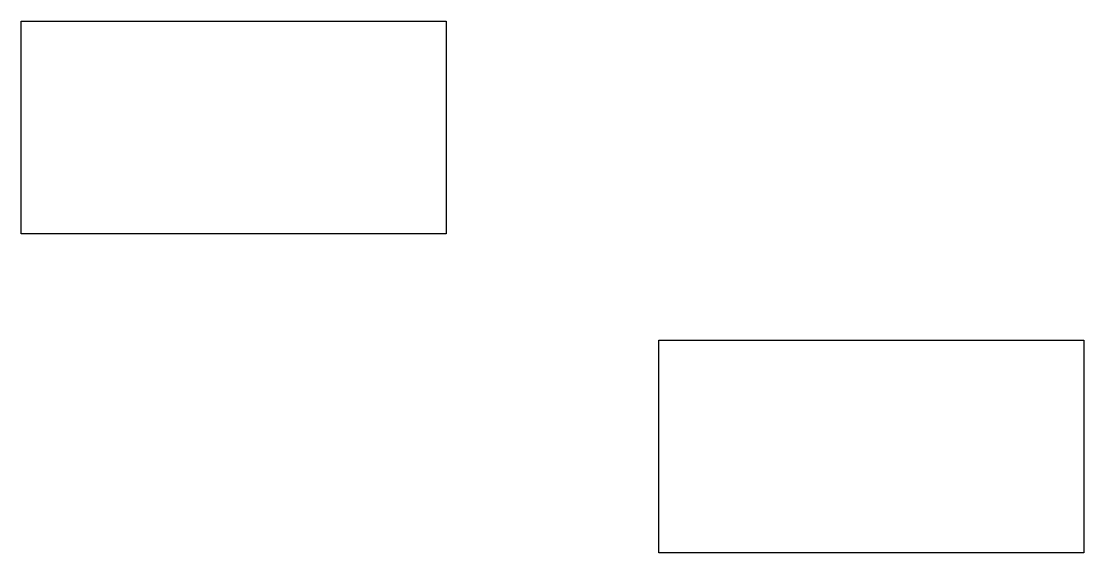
# Model space of a CAD drawing. Units: millimetres at full size, sheet at 1:100. Extents: x -15551 to 15061, y -12674 to 2633.
import ezdxf

# ---------------------------------------------------------------- set-up
doc = ezdxf.new("R2010")
doc.units = ezdxf.units.MM
doc.header["$LTSCALE"] = 100
doc.layers.add('0-0', color=7, linetype='Continuous')

msp = doc.modelspace()

# ---------------------------------------------------------------- linework, layer by layer
at = {"layer": '0-0'}
for points in [[(-15551, 2632.7), (-3306.1, 2632.7), (-3306.1, -3489.8), (-15551, -3489.8)], [(2816.3, -6551), (15061.2, -6551), (15061.2, -12673.5), (2816.3, -12673.5)]]:
    msp.add_lwpolyline(points, close=True, dxfattribs=at)

doc.saveas('drawing.dxf')
